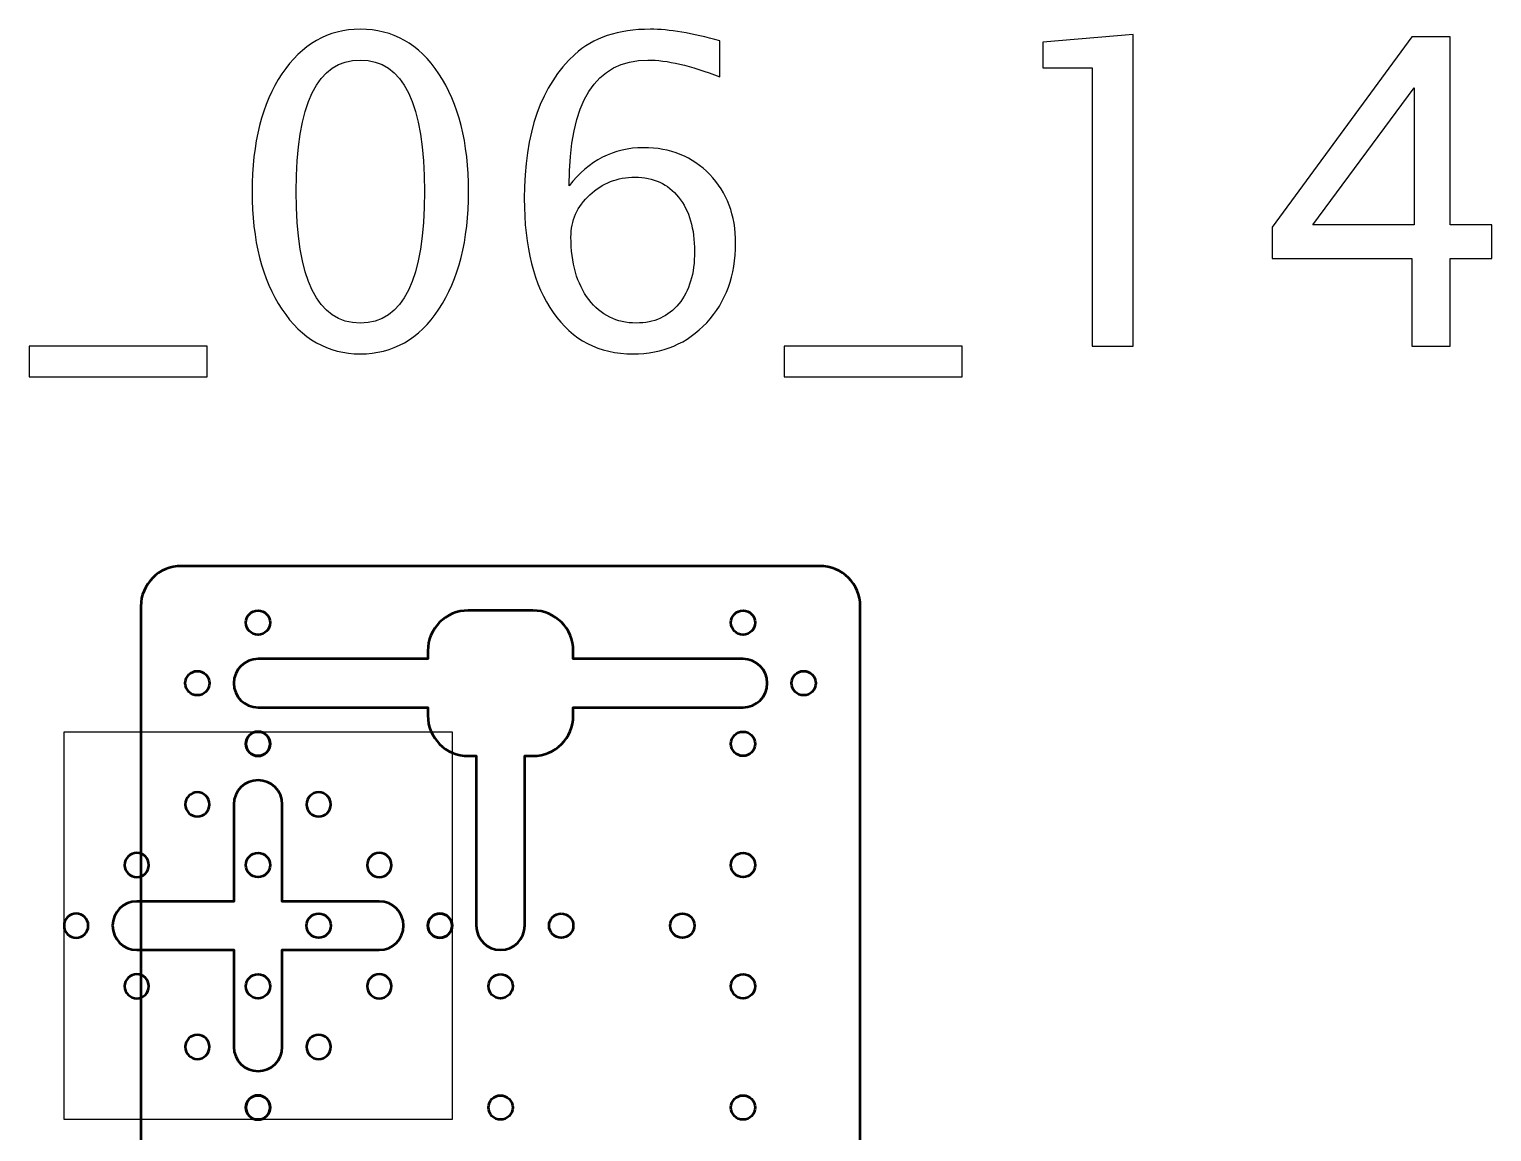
# Model space of a CAD drawing. Header units: centimetres. Extents: x -142 to 94, y -75 to 149.
# Drawn here: x -4.33 to 13.76, y 58.95 to 72.59 of the extents above; entities that cross this region are included whole.
import ezdxf

# ---------------------------------------------------------------- set-up
doc = ezdxf.new("R2010")
doc.units = ezdxf.units.CM
doc.header["$MEASUREMENT"] = 0
doc.layers.add('Layer 1', color=7, linetype='Continuous')

msp = doc.modelspace()

# ---------------------------------------------------------------- linework, layer by layer
at = {"layer": 'Layer 1'}
msp.add_lwpolyline([(-3.9, 63.9), (0.9, 63.9), (0.9, 59.1), (-3.9, 59.1), (-3.9, 63.9)], close=True, dxfattribs=at)
at = {"layer": 'Layer 1', "lineweight": 53}
for centre in [(-1.5, 65.25), (4.5, 65.25), (-2.25, 64.5), (5.25, 64.5), (-1.5, 63.75), (4.5, 63.75), (-1.5, 62.25), (4.5, 62.25), (-0.75, 61.5), (0.75, 61.5), (2.25, 61.5), (3.75, 61.5), (-1.5, 60.75), (1.5, 60.75), (4.5, 60.75), (-1.5, 59.25), (1.5, 59.25), (4.5, 59.25)]:
    msp.add_ellipse(centre, major_axis=(0, 0.15), ratio=1, dxfattribs=at)
at = {"layer": 'Layer 1'}
for points, knots in [([(-0.23457, 68.57519), (-0.63586, 68.57519), (-0.95953, 68.75952), (-1.20471, 69.12729), (-1.20471, 69.12729), (-1.45077, 69.49506), (-1.57336, 69.98013), (-1.57336, 70.58338), (-1.57336, 70.58338), (-1.57336, 71.18663), (-1.45077, 71.6717), (-1.20471, 72.03947), (-1.20471, 72.03947), (-0.95953, 72.40724), (-0.63586, 72.59157), (-0.23457, 72.59157), (-0.23457, 72.59157), (0.16848, 72.59157), (0.49215, 72.40812), (0.73733, 72.04123), (0.73733, 72.04123), (0.98163, 71.67434), (1.10422, 71.18839), (1.10422, 70.58338), (1.10422, 70.58338), (1.10422, 69.98013), (0.98163, 69.49506), (0.73733, 69.12729), (0.73733, 69.12729), (0.49215, 68.75952), (0.16848, 68.57519), (-0.23457, 68.57519)], [0, 0, 0, 0, 0.11111111, 0.11111111, 0.11111111, 0.11111111, 0.22222222, 0.22222222, 0.22222222, 0.22222222, 0.33333333, 0.33333333, 0.33333333, 0.33333333, 0.44444444, 0.44444444, 0.44444444, 0.44444444, 0.55555556, 0.55555556, 0.55555556, 0.55555556, 0.66666667, 0.66666667, 0.66666667, 0.66666667, 0.77777778, 0.77777778, 0.77777778, 0.77777778, 1, 1, 1, 1]), ([(2.34953, 70.65305), (2.59294, 70.96791), (2.89898, 71.12577), (3.26763, 71.12577), (3.26763, 71.12577), (3.60189, 71.12577), (3.87529, 71.01553), (4.08872, 70.79416), (4.08872, 70.79416), (4.30127, 70.5728), (4.40799, 70.28881), (4.40799, 69.9422), (4.40799, 69.9422), (4.40799, 69.54445), (4.28892, 69.21725), (4.04992, 68.9606), (4.04992, 68.9606), (3.81091, 68.70395), (3.50752, 68.57519), (3.13799, 68.57519), (3.13799, 68.57519), (2.71818, 68.57519), (2.38833, 68.74541), (2.15109, 69.08495), (2.15109, 69.08495), (1.91296, 69.42538), (1.7939, 69.89634), (1.7939, 70.49695), (1.7939, 70.49695), (1.7939, 71.30657), (2.00204, 71.90012), (2.41744, 72.27936), (2.41744, 72.27936), (2.64321, 72.4875), (2.95542, 72.59157), (3.35318, 72.59157), (3.35318, 72.59157), (3.58425, 72.59157), (3.87088, 72.54394), (4.2122, 72.44869), (4.2122, 72.44869), (4.2122, 72.44869), (4.2122, 72.00419), (4.2122, 72.00419), (4.2122, 72.00419), (3.85148, 72.14178), (3.55515, 72.21057), (3.32231, 72.21057), (3.32231, 72.21057), (2.67408, 72.21057), (2.34953, 71.6911), (2.34953, 70.65305)], [0, 0, 0, 0, 0.07142857, 0.07142857, 0.07142857, 0.07142857, 0.14285714, 0.14285714, 0.14285714, 0.14285714, 0.21428571, 0.21428571, 0.21428571, 0.21428571, 0.28571429, 0.28571429, 0.28571429, 0.28571429, 0.35714286, 0.35714286, 0.35714286, 0.35714286, 0.42857143, 0.42857143, 0.42857143, 0.42857143, 0.5, 0.5, 0.5, 0.5, 0.57142857, 0.57142857, 0.57142857, 0.57142857, 0.64285714, 0.64285714, 0.64285714, 0.64285714, 0.71428571, 0.71428571, 0.71428571, 0.71428571, 0.78571429, 0.78571429, 0.78571429, 0.78571429, 0.85714286, 0.85714286, 0.85714286, 0.85714286, 1, 1, 1, 1]), ([(8.81771, 68.67044), (8.81771, 68.67044), (8.81771, 72.11532), (8.81771, 72.11532), (8.81771, 72.11532), (8.81771, 72.11532), (8.20917, 72.11532), (8.20917, 72.11532), (8.20917, 72.11532), (8.20917, 72.11532), (8.20917, 72.43282), (8.20917, 72.43282), (8.20917, 72.43282), (8.20917, 72.43282), (9.32571, 72.52807), (9.32571, 72.52807), (9.32571, 72.52807), (9.32571, 72.52807), (9.32571, 68.67044), (9.32571, 68.67044), (9.32571, 68.67044), (9.32571, 68.67044), (8.81771, 68.67044), (8.81771, 68.67044)], [0, 0, 0, 0, 0.14285714, 0.14285714, 0.14285714, 0.14285714, 0.28571429, 0.28571429, 0.28571429, 0.28571429, 0.42857143, 0.42857143, 0.42857143, 0.42857143, 0.57142857, 0.57142857, 0.57142857, 0.57142857, 0.71428571, 0.71428571, 0.71428571, 0.71428571, 1, 1, 1, 1]), ([(12.77235, 68.67044), (12.77235, 68.67044), (12.77235, 69.75523), (12.77235, 69.75523), (12.77235, 69.75523), (12.77235, 69.75523), (11.04727, 69.75523), (11.04727, 69.75523), (11.04727, 69.75523), (11.04727, 69.75523), (11.04727, 70.14152), (11.04727, 70.14152), (11.04727, 70.14152), (11.04727, 70.14152), (12.77235, 72.49632), (12.77235, 72.49632), (12.77235, 72.49632), (12.77235, 72.49632), (13.2486, 72.49632), (13.2486, 72.49632), (13.2486, 72.49632), (13.2486, 72.49632), (13.2486, 70.17327), (13.2486, 70.17327), (13.2486, 70.17327), (13.2486, 70.17327), (13.76189, 70.17327), (13.76189, 70.17327), (13.76189, 70.17327), (13.76189, 70.17327), (13.76189, 69.75523), (13.76189, 69.75523), (13.76189, 69.75523), (13.76189, 69.75523), (13.2486, 69.75523), (13.2486, 69.75523), (13.2486, 69.75523), (13.2486, 69.75523), (13.2486, 68.67044), (13.2486, 68.67044), (13.2486, 68.67044), (13.2486, 68.67044), (12.77235, 68.67044), (12.77235, 68.67044)], [0, 0, 0, 0, 0.08333333, 0.08333333, 0.08333333, 0.08333333, 0.16666667, 0.16666667, 0.16666667, 0.16666667, 0.25, 0.25, 0.25, 0.25, 0.33333333, 0.33333333, 0.33333333, 0.33333333, 0.41666667, 0.41666667, 0.41666667, 0.41666667, 0.5, 0.5, 0.5, 0.5, 0.58333333, 0.58333333, 0.58333333, 0.58333333, 0.66666667, 0.66666667, 0.66666667, 0.66666667, 0.75, 0.75, 0.75, 0.75, 0.83333333, 0.83333333, 0.83333333, 0.83333333, 1, 1, 1, 1]), ([(-0.23545, 68.95619), (0.29459, 68.95619), (0.55918, 69.49859), (0.55918, 70.58338), (0.55918, 70.58338), (0.55918, 71.66817), (0.29459, 72.21057), (-0.23545, 72.21057), (-0.23545, 72.21057), (-0.76374, 72.21057), (-1.02832, 71.66817), (-1.02832, 70.58338), (-1.02832, 70.58338), (-1.02832, 69.49859), (-0.76374, 68.95619), (-0.23545, 68.95619)], [0, 0, 0, 0, 0.2, 0.2, 0.2, 0.2, 0.4, 0.4, 0.4, 0.4, 0.6, 0.6, 0.6, 0.6, 1, 1, 1, 1]), ([(11.54909, 70.17327), (11.54909, 70.17327), (12.8041, 70.17327), (12.8041, 70.17327), (12.8041, 70.17327), (12.8041, 70.17327), (12.8041, 71.86837), (12.8041, 71.86837), (12.8041, 71.86837), (12.8041, 71.86837), (11.54909, 70.17327), (11.54909, 70.17327)], [0, 0, 0, 0, 0.25, 0.25, 0.25, 0.25, 0.5, 0.5, 0.5, 0.5, 1, 1, 1, 1]), ([(3.89999, 69.84166), (3.89999, 70.12477), (3.83472, 70.34878), (3.70331, 70.51371), (3.70331, 70.51371), (3.5719, 70.67863), (3.39199, 70.76065), (3.16356, 70.76065), (3.16356, 70.76065), (2.94572, 70.76065), (2.75963, 70.68833), (2.60441, 70.54281), (2.60441, 70.54281), (2.44831, 70.39817), (2.37069, 70.22355), (2.37069, 70.01982), (2.37069, 70.01982), (2.37069, 69.69879), (2.44478, 69.44126), (2.59206, 69.24723), (2.59206, 69.24723), (2.74023, 69.0532), (2.93602, 68.95619), (3.17944, 68.95619), (3.17944, 68.95619), (3.40081, 68.95619), (3.57631, 69.03557), (3.70596, 69.19432), (3.70596, 69.19432), (3.8356, 69.35307), (3.89999, 69.56914), (3.89999, 69.84166)], [0, 0, 0, 0, 0.11111111, 0.11111111, 0.11111111, 0.11111111, 0.22222222, 0.22222222, 0.22222222, 0.22222222, 0.33333333, 0.33333333, 0.33333333, 0.33333333, 0.44444444, 0.44444444, 0.44444444, 0.44444444, 0.55555556, 0.55555556, 0.55555556, 0.55555556, 0.66666667, 0.66666667, 0.66666667, 0.66666667, 0.77777778, 0.77777778, 0.77777778, 0.77777778, 1, 1, 1, 1]), ([(-4.33032, 68.28944), (-4.33032, 68.28944), (-4.33032, 68.67044), (-4.33032, 68.67044), (-4.33032, 68.67044), (-4.33032, 68.67044), (-2.12899, 68.67044), (-2.12899, 68.67044), (-2.12899, 68.67044), (-2.12899, 68.67044), (-2.12899, 68.28944), (-2.12899, 68.28944), (-2.12899, 68.28944), (-2.12899, 68.28944), (-4.33032, 68.28944), (-4.33032, 68.28944)], [0, 0, 0, 0, 0.2, 0.2, 0.2, 0.2, 0.4, 0.4, 0.4, 0.4, 0.6, 0.6, 0.6, 0.6, 1, 1, 1, 1]), ([(5.00771, 68.28944), (5.00771, 68.28944), (5.00771, 68.67044), (5.00771, 68.67044), (5.00771, 68.67044), (5.00771, 68.67044), (7.20904, 68.67044), (7.20904, 68.67044), (7.20904, 68.67044), (7.20904, 68.67044), (7.20904, 68.28944), (7.20904, 68.28944), (7.20904, 68.28944), (7.20904, 68.28944), (5.00771, 68.28944), (5.00771, 68.28944)], [0, 0, 0, 0, 0.2, 0.2, 0.2, 0.2, 0.4, 0.4, 0.4, 0.4, 0.6, 0.6, 0.6, 0.6, 1, 1, 1, 1])]:
    msp.add_open_spline(points, degree=3, knots=knots, dxfattribs=at)
at = {"layer": 'Layer 1', "lineweight": 53}
for points, knots in [([(-2.95, 45.55), (-2.95, 45.55), (-2.95, 65.45), (-2.95, 65.45), (-2.95, 65.45), (-2.95, 65.72614), (-2.72614, 65.95), (-2.45, 65.95), (-2.45, 65.95), (-2.45, 65.95), (5.45, 65.95), (5.45, 65.95), (5.45, 65.95), (5.72614, 65.95), (5.95, 65.72614), (5.95, 65.45), (5.95, 65.45), (5.95, 65.45), (5.95, 45.55), (5.95, 45.55), (5.95, 45.55), (5.95, 45.27386), (5.72614, 45.05), (5.45, 45.05), (5.45, 45.05), (5.45, 45.05), (-2.45, 45.05), (-2.45, 45.05), (-2.45, 45.05), (-2.72614, 45.05), (-2.95, 45.27386), (-2.95, 45.55)], [0, 0, 0, 0, 0.11111111, 0.11111111, 0.11111111, 0.11111111, 0.22222222, 0.22222222, 0.22222222, 0.22222222, 0.33333333, 0.33333333, 0.33333333, 0.33333333, 0.44444444, 0.44444444, 0.44444444, 0.44444444, 0.55555556, 0.55555556, 0.55555556, 0.55555556, 0.66666667, 0.66666667, 0.66666667, 0.66666667, 0.77777778, 0.77777778, 0.77777778, 0.77777778, 1, 1, 1, 1]), ([(0.6, 64.1), (0.6, 64.1), (0.6, 64.2), (0.6, 64.2), (0.6, 64.2), (0.6, 64.2), (-1.5, 64.2), (-1.5, 64.2), (-1.5, 64.2), (-1.66569, 64.2), (-1.8, 64.33431), (-1.8, 64.5), (-1.8, 64.5), (-1.8, 64.66569), (-1.66569, 64.8), (-1.5, 64.8), (-1.5, 64.8), (-1.5, 64.8), (0.6, 64.8), (0.6, 64.8), (0.6, 64.8), (0.6, 64.8), (0.6, 64.9), (0.6, 64.9), (0.6, 64.9), (0.6, 65.17614), (0.82386, 65.4), (1.1, 65.4), (1.1, 65.4), (1.1, 65.4), (1.2, 65.4), (1.2, 65.4), (1.2, 65.4), (1.2, 65.4), (1.8, 65.4), (1.8, 65.4), (1.8, 65.4), (1.8, 65.4), (1.9, 65.4), (1.9, 65.4), (1.9, 65.4), (2.17614, 65.4), (2.4, 65.17614), (2.4, 64.9), (2.4, 64.9), (2.4, 64.9), (2.4, 64.8), (2.4, 64.8), (2.4, 64.8), (2.4, 64.8), (4.5, 64.8), (4.5, 64.8), (4.5, 64.8), (4.66569, 64.8), (4.8, 64.66569), (4.8, 64.5), (4.8, 64.5), (4.8, 64.33431), (4.66569, 64.2), (4.5, 64.2), (4.5, 64.2), (4.5, 64.2), (2.4, 64.2), (2.4, 64.2), (2.4, 64.2), (2.4, 64.2), (2.4, 64.1), (2.4, 64.1), (2.4, 64.1), (2.4, 63.82386), (2.17614, 63.6), (1.9, 63.6), (1.9, 63.6), (1.9, 63.6), (1.8, 63.6), (1.8, 63.6), (1.8, 63.6), (1.8, 63.6), (1.8, 61.5), (1.8, 61.5), (1.8, 61.5), (1.8, 61.33431), (1.66569, 61.2), (1.5, 61.2), (1.5, 61.2), (1.33431, 61.2), (1.2, 61.33431), (1.2, 61.5), (1.2, 61.5), (1.2, 61.5), (1.2, 63.6), (1.2, 63.6), (1.2, 63.6), (1.2, 63.6), (1.1, 63.6), (1.1, 63.6), (1.1, 63.6), (0.82386, 63.6), (0.6, 63.82386), (0.6, 64.1)], [0, 0, 0, 0, 0.03846154, 0.03846154, 0.03846154, 0.03846154, 0.07692308, 0.07692308, 0.07692308, 0.07692308, 0.11538462, 0.11538462, 0.11538462, 0.11538462, 0.15384615, 0.15384615, 0.15384615, 0.15384615, 0.19230769, 0.19230769, 0.19230769, 0.19230769, 0.23076923, 0.23076923, 0.23076923, 0.23076923, 0.26923077, 0.26923077, 0.26923077, 0.26923077, 0.30769231, 0.30769231, 0.30769231, 0.30769231, 0.34615385, 0.34615385, 0.34615385, 0.34615385, 0.38461538, 0.38461538, 0.38461538, 0.38461538, 0.42307692, 0.42307692, 0.42307692, 0.42307692, 0.46153846, 0.46153846, 0.46153846, 0.46153846, 0.5, 0.5, 0.5, 0.5, 0.53846154, 0.53846154, 0.53846154, 0.53846154, 0.57692308, 0.57692308, 0.57692308, 0.57692308, 0.61538462, 0.61538462, 0.61538462, 0.61538462, 0.65384615, 0.65384615, 0.65384615, 0.65384615, 0.69230769, 0.69230769, 0.69230769, 0.69230769, 0.73076923, 0.73076923, 0.73076923, 0.73076923, 0.76923077, 0.76923077, 0.76923077, 0.76923077, 0.80769231, 0.80769231, 0.80769231, 0.80769231, 0.84615385, 0.84615385, 0.84615385, 0.84615385, 0.88461538, 0.88461538, 0.88461538, 0.88461538, 0.92307692, 0.92307692, 0.92307692, 0.92307692, 1, 1, 1, 1]), ([(-1.5, 63.9), (-1.41716, 63.9), (-1.35, 63.83284), (-1.35, 63.75), (-1.35, 63.75), (-1.35, 63.66716), (-1.41716, 63.6), (-1.5, 63.6), (-1.5, 63.6), (-1.58284, 63.6), (-1.65, 63.66716), (-1.65, 63.75), (-1.65, 63.75), (-1.65, 63.83284), (-1.58284, 63.9), (-1.5, 63.9)], [0, 0, 0, 0, 0.2, 0.2, 0.2, 0.2, 0.4, 0.4, 0.4, 0.4, 0.6, 0.6, 0.6, 0.6, 1, 1, 1, 1]), ([(-1.8, 60), (-1.8, 60), (-1.8, 61.2), (-1.8, 61.2), (-1.8, 61.2), (-1.8, 61.2), (-3, 61.2), (-3, 61.2), (-3, 61.2), (-3.16569, 61.2), (-3.3, 61.33431), (-3.3, 61.5), (-3.3, 61.5), (-3.3, 61.66569), (-3.16569, 61.8), (-3, 61.8), (-3, 61.8), (-3, 61.8), (-1.8, 61.8), (-1.8, 61.8), (-1.8, 61.8), (-1.8, 61.8), (-1.8, 63), (-1.8, 63), (-1.8, 63), (-1.8, 63.16569), (-1.66569, 63.3), (-1.5, 63.3), (-1.5, 63.3), (-1.33431, 63.3), (-1.2, 63.16569), (-1.2, 63), (-1.2, 63), (-1.2, 63), (-1.2, 61.8), (-1.2, 61.8), (-1.2, 61.8), (-1.2, 61.8), (0, 61.8), (0, 61.8), (0, 61.8), (0.16569, 61.8), (0.3, 61.66569), (0.3, 61.5), (0.3, 61.5), (0.3, 61.33431), (0.16569, 61.2), (0, 61.2), (0, 61.2), (0, 61.2), (-1.2, 61.2), (-1.2, 61.2), (-1.2, 61.2), (-1.2, 61.2), (-1.2, 60), (-1.2, 60), (-1.2, 60), (-1.2, 59.83431), (-1.33431, 59.7), (-1.5, 59.7), (-1.5, 59.7), (-1.66569, 59.7), (-1.8, 59.83431), (-1.8, 60)], [0, 0, 0, 0, 0.05882353, 0.05882353, 0.05882353, 0.05882353, 0.11764706, 0.11764706, 0.11764706, 0.11764706, 0.17647059, 0.17647059, 0.17647059, 0.17647059, 0.23529412, 0.23529412, 0.23529412, 0.23529412, 0.29411765, 0.29411765, 0.29411765, 0.29411765, 0.35294118, 0.35294118, 0.35294118, 0.35294118, 0.41176471, 0.41176471, 0.41176471, 0.41176471, 0.47058824, 0.47058824, 0.47058824, 0.47058824, 0.52941176, 0.52941176, 0.52941176, 0.52941176, 0.58823529, 0.58823529, 0.58823529, 0.58823529, 0.64705882, 0.64705882, 0.64705882, 0.64705882, 0.70588235, 0.70588235, 0.70588235, 0.70588235, 0.76470588, 0.76470588, 0.76470588, 0.76470588, 0.82352941, 0.82352941, 0.82352941, 0.82352941, 0.88235294, 0.88235294, 0.88235294, 0.88235294, 1, 1, 1, 1]), ([(-2.25, 63.15), (-2.16716, 63.15), (-2.1, 63.08284), (-2.1, 63), (-2.1, 63), (-2.1, 62.91716), (-2.16716, 62.85), (-2.25, 62.85), (-2.25, 62.85), (-2.33284, 62.85), (-2.4, 62.91716), (-2.4, 63), (-2.4, 63), (-2.4, 63.08284), (-2.33284, 63.15), (-2.25, 63.15)], [0, 0, 0, 0, 0.2, 0.2, 0.2, 0.2, 0.4, 0.4, 0.4, 0.4, 0.6, 0.6, 0.6, 0.6, 1, 1, 1, 1]), ([(-0.75, 63.15), (-0.66716, 63.15), (-0.6, 63.08284), (-0.6, 63), (-0.6, 63), (-0.6, 62.91716), (-0.66716, 62.85), (-0.75, 62.85), (-0.75, 62.85), (-0.83284, 62.85), (-0.9, 62.91716), (-0.9, 63), (-0.9, 63), (-0.9, 63.08284), (-0.83284, 63.15), (-0.75, 63.15)], [0, 0, 0, 0, 0.2, 0.2, 0.2, 0.2, 0.4, 0.4, 0.4, 0.4, 0.6, 0.6, 0.6, 0.6, 1, 1, 1, 1]), ([(-3, 62.4), (-2.91716, 62.4), (-2.85, 62.33284), (-2.85, 62.25), (-2.85, 62.25), (-2.85, 62.16716), (-2.91716, 62.1), (-3, 62.1), (-3, 62.1), (-3.08284, 62.1), (-3.15, 62.16716), (-3.15, 62.25), (-3.15, 62.25), (-3.15, 62.33284), (-3.08284, 62.4), (-3, 62.4)], [0, 0, 0, 0, 0.2, 0.2, 0.2, 0.2, 0.4, 0.4, 0.4, 0.4, 0.6, 0.6, 0.6, 0.6, 1, 1, 1, 1]), ([(0, 62.4), (0.08284, 62.4), (0.15, 62.33284), (0.15, 62.25), (0.15, 62.25), (0.15, 62.16716), (0.08284, 62.1), (0, 62.1), (0, 62.1), (-0.08284, 62.1), (-0.15, 62.16716), (-0.15, 62.25), (-0.15, 62.25), (-0.15, 62.33284), (-0.08284, 62.4), (0, 62.4)], [0, 0, 0, 0, 0.2, 0.2, 0.2, 0.2, 0.4, 0.4, 0.4, 0.4, 0.6, 0.6, 0.6, 0.6, 1, 1, 1, 1]), ([(-3.75, 61.65), (-3.66716, 61.65), (-3.6, 61.58284), (-3.6, 61.5), (-3.6, 61.5), (-3.6, 61.41716), (-3.66716, 61.35), (-3.75, 61.35), (-3.75, 61.35), (-3.83284, 61.35), (-3.9, 61.41716), (-3.9, 61.5), (-3.9, 61.5), (-3.9, 61.58284), (-3.83284, 61.65), (-3.75, 61.65)], [0, 0, 0, 0, 0.2, 0.2, 0.2, 0.2, 0.4, 0.4, 0.4, 0.4, 0.6, 0.6, 0.6, 0.6, 1, 1, 1, 1]), ([(0.75, 61.65), (0.83284, 61.65), (0.9, 61.58284), (0.9, 61.5), (0.9, 61.5), (0.9, 61.41716), (0.83284, 61.35), (0.75, 61.35), (0.75, 61.35), (0.66716, 61.35), (0.6, 61.41716), (0.6, 61.5), (0.6, 61.5), (0.6, 61.58284), (0.66716, 61.65), (0.75, 61.65)], [0, 0, 0, 0, 0.2, 0.2, 0.2, 0.2, 0.4, 0.4, 0.4, 0.4, 0.6, 0.6, 0.6, 0.6, 1, 1, 1, 1]), ([(-3, 60.9), (-2.91716, 60.9), (-2.85, 60.83284), (-2.85, 60.75), (-2.85, 60.75), (-2.85, 60.66716), (-2.91716, 60.6), (-3, 60.6), (-3, 60.6), (-3.08284, 60.6), (-3.15, 60.66716), (-3.15, 60.75), (-3.15, 60.75), (-3.15, 60.83284), (-3.08284, 60.9), (-3, 60.9)], [0, 0, 0, 0, 0.2, 0.2, 0.2, 0.2, 0.4, 0.4, 0.4, 0.4, 0.6, 0.6, 0.6, 0.6, 1, 1, 1, 1]), ([(0, 60.9), (0.08284, 60.9), (0.15, 60.83284), (0.15, 60.75), (0.15, 60.75), (0.15, 60.66716), (0.08284, 60.6), (0, 60.6), (0, 60.6), (-0.08284, 60.6), (-0.15, 60.66716), (-0.15, 60.75), (-0.15, 60.75), (-0.15, 60.83284), (-0.08284, 60.9), (0, 60.9)], [0, 0, 0, 0, 0.2, 0.2, 0.2, 0.2, 0.4, 0.4, 0.4, 0.4, 0.6, 0.6, 0.6, 0.6, 1, 1, 1, 1]), ([(-2.25, 60.15), (-2.16716, 60.15), (-2.1, 60.08284), (-2.1, 60), (-2.1, 60), (-2.1, 59.91716), (-2.16716, 59.85), (-2.25, 59.85), (-2.25, 59.85), (-2.33284, 59.85), (-2.4, 59.91716), (-2.4, 60), (-2.4, 60), (-2.4, 60.08284), (-2.33284, 60.15), (-2.25, 60.15)], [0, 0, 0, 0, 0.2, 0.2, 0.2, 0.2, 0.4, 0.4, 0.4, 0.4, 0.6, 0.6, 0.6, 0.6, 1, 1, 1, 1]), ([(-0.75, 60.15), (-0.66716, 60.15), (-0.6, 60.08284), (-0.6, 60), (-0.6, 60), (-0.6, 59.91716), (-0.66716, 59.85), (-0.75, 59.85), (-0.75, 59.85), (-0.83284, 59.85), (-0.9, 59.91716), (-0.9, 60), (-0.9, 60), (-0.9, 60.08284), (-0.83284, 60.15), (-0.75, 60.15)], [0, 0, 0, 0, 0.2, 0.2, 0.2, 0.2, 0.4, 0.4, 0.4, 0.4, 0.6, 0.6, 0.6, 0.6, 1, 1, 1, 1]), ([(-1.5, 59.4), (-1.41716, 59.4), (-1.35, 59.33284), (-1.35, 59.25), (-1.35, 59.25), (-1.35, 59.16716), (-1.41716, 59.1), (-1.5, 59.1), (-1.5, 59.1), (-1.58284, 59.1), (-1.65, 59.16716), (-1.65, 59.25), (-1.65, 59.25), (-1.65, 59.33284), (-1.58284, 59.4), (-1.5, 59.4)], [0, 0, 0, 0, 0.2, 0.2, 0.2, 0.2, 0.4, 0.4, 0.4, 0.4, 0.6, 0.6, 0.6, 0.6, 1, 1, 1, 1])]:
    msp.add_open_spline(points, degree=3, knots=knots, dxfattribs=at)

doc.saveas('drawing.dxf')
